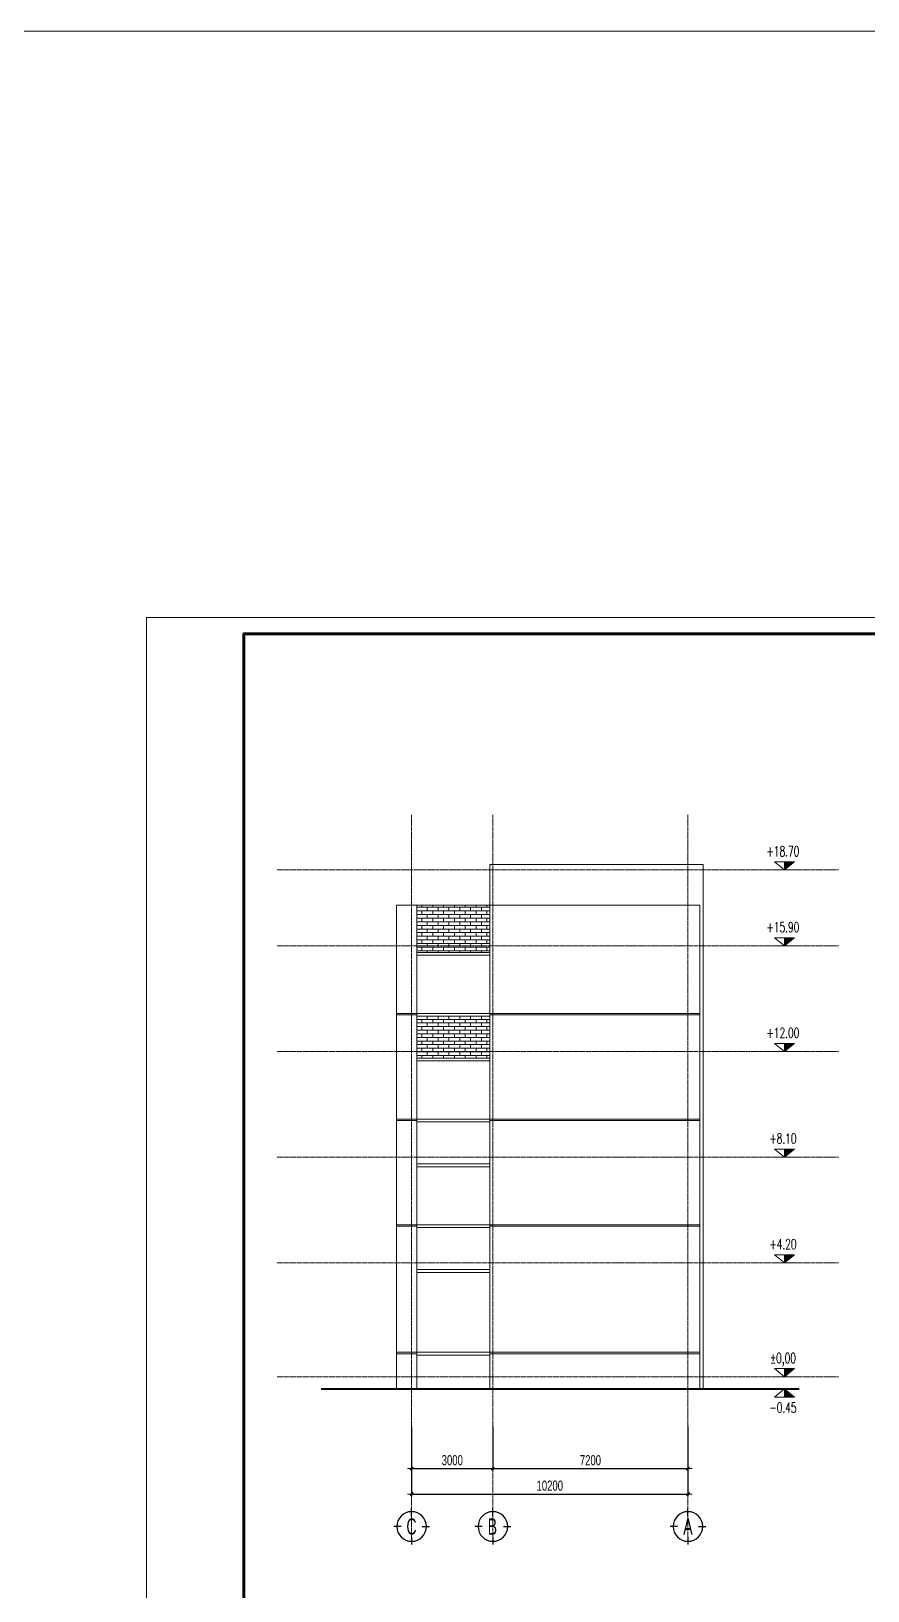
# Model space of a CAD drawing. Header units: millimetres. Extents: x 3174748 to 6019813, y -1021377 to -162175.
# Drawn here: x 4270680 to 4301559, y -219725 to -162175 of the extents above; entities that cross this region are included whole.
import ezdxf
from ezdxf.enums import TextEntityAlignment as Align

# ---------------------------------------------------------------- set-up
doc = ezdxf.new("R2010")
doc.units = ezdxf.units.MM
doc.header["$LTSCALE"] = 60
doc.header["$MEASUREMENT"] = 0
doc.linetypes.add('CENTER', pattern=[2, 1.25, -0.25, 0.25, -0.25])
doc.layers.get('DEFPOINTS').update_dxf_attribs({"lineweight": 0})
for name, color, linetype, lineweight in [('cat1', 30, 'Continuous', 40), ('DBH_thay1', 63, 'Continuous', 18), ('dim', 144, 'Continuous', 13), ('hatch1', 136, 'Continuous', 9), ('Khungten_LCDI', 7, 'Continuous', 5), ('LC Dim', 8, 'Continuous', 18), ('LC Text1', 3, 'Continuous', 20), ('LC Text2', 7, 'Continuous', 25), ('manh1', 67, 'Continuous', 13), ('Steel', 4, 'Continuous', 0), ('thay1', 63, 'Continuous', 18), ('truc', 76, 'CENTER', 9)]:
    doc.layers.add(name, color=color, linetype=linetype, lineweight=lineweight)
doc.styles.add('EG 1', font='VHAVANB.TTF')
doc.styles.add('HOATBIF', font='hoatbif.shx', dxfattribs={"width": 0.7})
doc.styles.add('Khungten', font='VHAVAN.TTF', dxfattribs={"width": 0.9, "height": 5000})
doc.styles.add('T1', font='Vnsimli.shx', dxfattribs={"width": 0.8})
doc.styles.add('Tahoma', font='tahoma.ttf')
doc.styles.add('Title', font='VHBLACK.TTF', dxfattribs={"width": 0.8})
doc.dimstyles.new('1-150', dxfattribs={"dimscale": 150, "dimtxt": 2.5, "dimasz": 0.35, "dimexe": 0.5, "dimexo": 0, "dimgap": 0.8, "dimtad": 1, "dimdec": 0, "dimzin": 0, "dimdsep": 46, "dimtxsty": 'HOATBIF', "dimblk1": 'DOT', "dimblk2": 'DOT', "dimsah": 1, "dimcen": -1, "dimdle": 1, "dimclrd": 256, "dimclre": 256, "dimclrt": 4, "dimadec": 3, "dimazin": 2, "dimtfac": 0.333333, "dimtdec": 0, "dimtix": 1, "dimtmove": 2, "dimatfit": 3, "dimldrblk": 'DOT', "dimfxl": 1, "dimtvp": 0.833333, "dimtolj": 1, "dimtzin": 0, "dimarcsym": 0})
pattern_1 = [(0, (3876698.94, 76729.67), (0, 133.35), []), (90, (3876698.94, 76729.67), (-200, 133.35), [133.35, -133.35])]

# ---------------------------------------------------------------- blocks, each defined once
blk = doc.blocks.new('KyHieu TrucDinhVi')
at = {"color": 7, "lineweight": 30}
for p, q in [((0, 2.36), (0, 4)), ((-2.36, 0), (-4, 0)), ((2.36, 0), (4, 0)), ((0, -2.36), (0, -4))]:
    blk.add_line(p, q, dxfattribs=at)
blk.add_circle((0, 0), 3.3, dxfattribs=at)
at = {"ltscale": 20, "style": 'Tahoma'}
blk.add_attdef('AA', text='', height=3, dxfattribs=at).set_placement((0, 0), align=Align.MIDDLE_CENTER)
blk = doc.blocks.new('DOT')
at = {"layer": 'LC Dim'}
blk.add_line((-3, 0), (3, 0), dxfattribs=at)
at = {"layer": 'LC Dim', "color": 4}
blk.add_line((-1, -1), (1, 1), dxfattribs=at)
blk.add_lwpolyline([(0.5, 1), (-1, -0.5), (-0.5, -1), (1, 0.5)], close=True, dxfattribs=at)
blk = doc.blocks.new('*D133')
at = {"layer": 'DEFPOINTS', "color": 0, "transparency": 16777216}
for p in [(4284722, -213665), (4287722, -213665), (4287722, -215216)]:
    blk.add_point(p, dxfattribs=at)
at = {"layer": 'dim', "lineweight": -2, "transparency": 16777216}
for p, q in [((4284722, -213665), (4284722, -215291)), ((4287722, -213665), (4287722, -215291)), ((4284774, -215216), (4287669, -215216))]:
    blk.add_line(p, q, dxfattribs=at)
at = {"layer": 'dim', "lineweight": -2, "transparency": 16777216, "xscale": 52.5, "yscale": 52.5, "zscale": 52.5, "rotation": 180}
blk.add_blockref('DOT', (4284722, -215216), dxfattribs=at)
at = {"layer": 'dim', "lineweight": -2, "transparency": 16777216, "xscale": 52.5, "yscale": 52.5, "zscale": 52.5}
blk.add_blockref('DOT', (4287722, -215216), dxfattribs=at)
at = {"layer": 'dim', "color": 4, "transparency": 16777216, "insert": (4286222, -214909), "char_height": 375, "attachment_point": 5, "style": 'HOATBIF'}
blk.add_mtext('\\A1;3000', dxfattribs=at)
blk = doc.blocks.new('*D134')
at = {"layer": 'DEFPOINTS', "color": 0, "transparency": 16777216}
for p in [(4287722, -213665), (4294922, -213665), (4294922, -215216)]:
    blk.add_point(p, dxfattribs=at)
at = {"layer": 'dim', "lineweight": -2, "transparency": 16777216}
for p, q in [((4287722, -213665), (4287722, -215291)), ((4294922, -213665), (4294922, -215291)), ((4287774, -215216), (4294869, -215216))]:
    blk.add_line(p, q, dxfattribs=at)
at = {"layer": 'dim', "lineweight": -2, "transparency": 16777216, "xscale": 52.5, "yscale": 52.5, "zscale": 52.5, "rotation": 180}
blk.add_blockref('DOT', (4287722, -215216), dxfattribs=at)
at = {"layer": 'dim', "lineweight": -2, "transparency": 16777216, "xscale": 52.5, "yscale": 52.5, "zscale": 52.5}
blk.add_blockref('DOT', (4294922, -215216), dxfattribs=at)
at = {"layer": 'dim', "color": 4, "transparency": 16777216, "insert": (4291322, -214909), "char_height": 375, "attachment_point": 5, "style": 'HOATBIF'}
blk.add_mtext('\\A1;7200', dxfattribs=at)
blk = doc.blocks.new('*D135')
at = {"layer": 'DEFPOINTS', "color": 0, "transparency": 16777216}
for p in [(4284722, -213665), (4294922, -213665), (4294922, -216154)]:
    blk.add_point(p, dxfattribs=at)
at = {"layer": 'dim', "lineweight": -2, "transparency": 16777216}
for p, q in [((4284722, -213665), (4284722, -216229)), ((4294922, -213665), (4294922, -216229)), ((4284774, -216154), (4294869, -216154))]:
    blk.add_line(p, q, dxfattribs=at)
at = {"layer": 'dim', "lineweight": -2, "transparency": 16777216, "xscale": 52.5, "yscale": 52.5, "zscale": 52.5, "rotation": 180}
blk.add_blockref('DOT', (4284722, -216154), dxfattribs=at)
at = {"layer": 'dim', "lineweight": -2, "transparency": 16777216, "xscale": 52.5, "yscale": 52.5, "zscale": 52.5}
blk.add_blockref('DOT', (4294922, -216154), dxfattribs=at)
at = {"layer": 'dim', "color": 4, "transparency": 16777216, "insert": (4289822, -215846), "char_height": 375, "attachment_point": 5, "style": 'HOATBIF'}
blk.add_mtext('\\A1;10200', dxfattribs=at)
blk = doc.blocks.new('A$C7F5C7EA4')
at = {"layer": 'truc'}
for p, q in [((5947, 0), (5947, 26899)), ((8946, 0), (8946, 26899)), ((16146, 0), (16146, 26899)), ((984, 24868), (21699, 24868)), ((984, 22068), (21699, 22068)), ((984, 18168), (21699, 18168)), ((984, 14268), (21699, 14268)), ((984, 10368), (21699, 10368)), ((984, 6168), (21699, 6168))]:
    blk.add_line(p, q, dxfattribs=at)
blk = doc.blocks.new('Caodo1')
at = {"layer": 'LC Text1'}
blk.add_hatch(color=4, dxfattribs=at).paths.add_polyline_path([(0, 200), (0, 0), (243, 200)])
at = {"layer": 'LC Text1', "color": 4}
for p, q in [((324, 0), (-324, 0)), ((0, 0), (0, 200))]:
    blk.add_line(p, q, dxfattribs=at)
blk.add_lwpolyline([(-243, 200), (243, 200), (0, 0), (0, 0)], close=True, dxfattribs=at)
at = {"layer": 'LC Text1', "color": 4, "style": 'T1', "width": 0.8}
blk.add_attdef('%%P0,00', text='', height=250, dxfattribs=at).set_placement((-39, 460), align=Align.MIDDLE_CENTER)
blk = doc.blocks.new('lcdi fix H')
at = {"layer": 'DEFPOINTS', "lineweight": 0}
blk.add_lwpolyline([(-1200, -14850), (-1200, 14850), (40800, 14850), (40800, -14850)], close=True, dxfattribs=at)
at = {"layer": 'Khungten_LCDI', "color": 5, "lineweight": 60}
blk.add_lwpolyline([(0, -14650), (0, 14650), (40600, 14650), (40600, -14650)], close=True, dxfattribs=at)
at = {"color": 7, "style": 'Khungten', "width": 0.8}
for tag, p in [('REVISION', (39499, -10746)), ('NGAYHT', (39546, -11609))]:
    blk.add_attdef(tag, text='', height=200, dxfattribs=at).set_placement(p, align=Align.CENTER)
at = {"layer": 'LC Text1', "style": 'Title', "width": 3.882085}
for tag, p, p2 in [('TENBANVE1', (36913, -8886), (40339, -8886)), ('TENBANVE2', (36913, -9562), (40339, -9562))]:
    blk.add_attdef(tag, text='', height=250, dxfattribs=at).set_placement(p, p2, align=Align.FIT)
at = {"layer": 'LC Text1', "style": 'Title', "width": 0.7}
blk.add_attdef('SOBANVE', text='', height=250, dxfattribs=at).set_placement((39562, -13896), align=Align.CENTER)

msp = doc.modelspace()

# ---------------------------------------------------------------- hatches: boundary and pattern name
at = {"layer": 'hatch1'}
h = msp.add_hatch(dxfattribs=at)
h.set_pattern_fill('AR-BRSTD', color=256, scale=50)
h.set_pattern_definition(pattern_1)
h.paths.add_polyline_path([(4287612, -194424.5), (4284912, -194424.5), (4284912, -196174.5), (4287612, -196174.5)])
h = msp.add_hatch(dxfattribs=at)
h.set_pattern_fill('AR-BRSTD', color=256, scale=50)
h.set_pattern_definition(pattern_1)
h.paths.add_polyline_path([(4287612, -198524.5), (4284912, -198524.5), (4284912, -200074.5), (4287612, -200074.5)])

# ---------------------------------------------------------------- linework, layer by layer
at = {"layer": 'cat1'}
msp.add_line((4281377.9, -212274.5), (4299025.6, -212274.5), dxfattribs=at)
at = {"layer": 'manh1'}
for p, q in [((4287612, -192924.5), (4287612, -194424.5)), ((4295482, -192924.5), (4287612, -192924.5)), ((4295482, -212274.5), (4295482, -192924.5)), ((4295362, -198424.5), (4284162, -198424.5)), ((4284912, -198474.5), (4284162, -198474.5)), ((4295362, -198474.5), (4287612, -198474.5)), ((4295362, -202324.5), (4284162, -202324.5)), ((4284912, -202374.5), (4284162, -202374.5)), ((4295362, -202374.5), (4287612, -202374.5)), ((4295362, -206224.5), (4284162, -206224.5)), ((4284912, -206274.5), (4284162, -206274.5)), ((4295362, -206274.5), (4287612, -206274.5)), ((4295362, -210924.5), (4284162, -210924.5)), ((4284912, -210974.5), (4284162, -210974.5)), ((4295362, -210974.5), (4287612, -210974.5))]:
    msp.add_line(p, q, dxfattribs=at)
at = {"layer": 'Steel', "ltscale": 0.3}
msp.add_lwpolyline([(4505277.8, -162175.1), (4080244, -162175.1), (4080244, -392374.1), (4505277.8, -392374.1)], close=True, dxfattribs=at)
at = {"layer": 'thay1'}
for p, q in [((4284162, -194424.5), (4284162, -212274.5)), ((4295362, -194424.5), (4284162, -194424.5)), ((4284912, -194424.5), (4284912, -212274.5)), ((4287612, -194424.5), (4287612, -212274.5)), ((4295362, -194424.5), (4295362, -212274.5)), ((4287612, -196174.5), (4284912, -196174.5)), ((4287612, -196274.5), (4284912, -196274.5)), ((4287612, -198524.5), (4284912, -198524.5)), ((4287612, -200074.5), (4284912, -200074.5)), ((4287612, -200174.5), (4284912, -200174.5)), ((4287612, -202424.5), (4284912, -202424.5)), ((4287612, -203974.5), (4284912, -203974.5)), ((4287612, -204074.5), (4284912, -204074.5)), ((4287612, -206324.5), (4284912, -206324.5)), ((4287612, -207874.5), (4284912, -207874.5)), ((4287612, -207974.5), (4284912, -207974.5)), ((4287612, -211024.5), (4284912, -211024.5))]:
    msp.add_line(p, q, dxfattribs=at)

# ---------------------------------------------------------------- block references
at = {"layer": 'DBH_thay1'}
ref = msp.add_blockref('KyHieu TrucDinhVi', (4284722, -217352.3), dxfattribs=dict(at, xscale=-165.6885475228875, yscale=165.6885475228875, zscale=165.6885475228875))
ref.add_attrib('AA', 'c', dxfattribs={"layer": '0', "ltscale": 20, "height": 596.5, "style": 'EG 1', "width": 0.65}).set_placement((4284716.8, -217352.3), align=Align.MIDDLE_CENTER)
ref = msp.add_blockref('KyHieu TrucDinhVi', (4287721.2, -217352.3), dxfattribs=dict(at, xscale=-165.6885475228875, yscale=165.6885475228875, zscale=165.6885475228875))
ref.add_attrib('AA', 'b', dxfattribs={"layer": '0', "ltscale": 20, "height": 596.5, "style": 'EG 1', "width": 0.65}).set_placement((4287702.5, -217352.3), align=Align.MIDDLE_CENTER)
ref = msp.add_blockref('KyHieu TrucDinhVi', (4294921.2, -217352.3), dxfattribs=dict(at, xscale=-165.6885475228875, yscale=165.6885475228875, zscale=165.6885475228875))
ref.add_attrib('AA', 'a', dxfattribs={"layer": '0', "ltscale": 20, "height": 596.5, "style": 'EG 1', "width": 0.65}).set_placement((4294921.4, -217352.3), align=Align.MIDDLE_CENTER)
at = {"layer": 'LC Text1'}
ref = msp.add_blockref('Caodo1', (4298485, -193124.5), dxfattribs=dict(at, xscale=1.5, yscale=1.5, zscale=1.5))
ref.add_attrib('%%P0,00', '+18.70', dxfattribs={"layer": 'LC Text2', "height": 375, "style": 'T1', "width": 0.65}).set_placement((4298426.5, -192435.3), align=Align.MIDDLE_CENTER)
ref = msp.add_blockref('Caodo1', (4298485, -195924.5), dxfattribs=dict(at, xscale=1.5, yscale=1.5, zscale=1.5))
ref.add_attrib('%%P0,00', '+15.90', dxfattribs={"layer": 'LC Text2', "height": 375, "style": 'T1', "width": 0.65}).set_placement((4298426.5, -195235.3), align=Align.MIDDLE_CENTER)
ref = msp.add_blockref('Caodo1', (4298485, -199824.5), dxfattribs=dict(at, xscale=1.5, yscale=1.5, zscale=1.5))
ref.add_attrib('%%P0,00', '+12.00', dxfattribs={"layer": 'LC Text2', "height": 375, "style": 'T1', "width": 0.65}).set_placement((4298426.5, -199135.3), align=Align.MIDDLE_CENTER)
ref = msp.add_blockref('Caodo1', (4298485, -203724.5), dxfattribs=dict(at, xscale=1.5, yscale=1.5, zscale=1.5))
ref.add_attrib('%%P0,00', '+8.10', dxfattribs={"layer": 'LC Text2', "height": 375, "style": 'T1', "width": 0.65}).set_placement((4298426.5, -203035.3), align=Align.MIDDLE_CENTER)
ref = msp.add_blockref('Caodo1', (4298485, -207624.5), dxfattribs=dict(at, xscale=1.5, yscale=1.5, zscale=1.5))
ref.add_attrib('%%P0,00', '+4.20', dxfattribs={"layer": 'LC Text2', "height": 375, "style": 'T1', "width": 0.65}).set_placement((4298426.5, -206935.3), align=Align.MIDDLE_CENTER)
ref = msp.add_blockref('Caodo1', (4298485, -211824.5), dxfattribs=dict(at, xscale=1.5, yscale=1.5, zscale=1.5))
ref.add_attrib('%%P0,00', '%%p0,00', dxfattribs={"layer": 'LC Text2', "height": 375, "style": 'T1', "width": 0.65}).set_placement((4298426.5, -211135.2), align=Align.MIDDLE_CENTER)
ref = msp.add_blockref('Caodo1', (4298485, -212274.5), dxfattribs=dict(at, xscale=-1.5, yscale=1.5, zscale=1.5, rotation=180))
ref.add_attrib('%%P0,00', '-0.45', dxfattribs={"layer": 'LC Text2', "height": 375, "style": 'T1', "width": 0.65}).set_placement((4298426.5, -212963.8), align=Align.MIDDLE_CENTER)
at = {"layer": 'thay1', "ltscale": 2, "xscale": 3.000002513308824, "yscale": 3.000002513308824, "zscale": 3.000002513308824}
msp.add_blockref('lcdi fix H', (4278530.8, -228358.7), dxfattribs=at)
at = {"layer": 'truc'}
msp.add_blockref('A$C7F5C7EA4', (4278775.5, -217992.5), dxfattribs=at)

# ---------------------------------------------------------------- dimensions: what is measured, and where the dimension line sits
at = {"layer": 'dim'}
for base, p1, p2, picture, middle in [((4287722, -215216.2), (4284722, -213665), (4287722, -213665), '*D133', (4286222, -214908.7)), ((4294922, -216153.7), (4284722, -213665), (4294922, -213665), '*D135', (4289822, -215846.2)), ((4294922, -215216.2), (4287722, -213665), (4294922, -213665), '*D134', (4291322, -214908.7))]:
    dim = msp.add_linear_dim(base=base, p1=p1, p2=p2, angle=180, dimstyle='1-150', dxfattribs=at)
    dim.commit()
    dim.dimension.update_dxf_attribs({"geometry": picture, "text_midpoint": middle})

doc.saveas('drawing.dxf')
